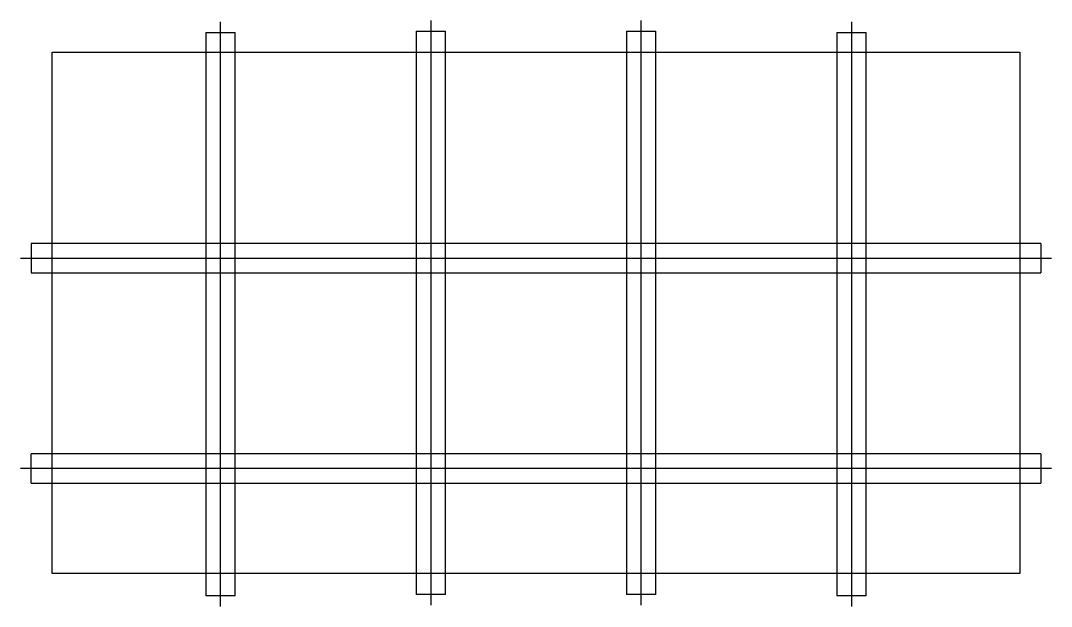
# Model space of a CAD drawing. Header units: millimetres. Extents: x -15 to 475, y -16 to 263.
import ezdxf

# ---------------------------------------------------------------- set-up
doc = ezdxf.new("R2010")
doc.units = ezdxf.units.MM

msp = doc.modelspace()

# ---------------------------------------------------------------- linework, layer by layer
for p, q in [((80, -15.625), (80, 262.375)), ((180, 263), (180, -15)), ((280, -15), (280, 263)), ((380, 262.375), (380, -15.625)), ((73, 257.375), (87, 257.375)), ((173, 258), (187, 258)), ((273, 258), (287, 258)), ((373, 257.375), (387, 257.375)), ((-10, 157), (-10, 143)), ((470, 157), (470, 143)), ((-15, 150), (475, 150)), ((-10, 43), (-10, 57)), ((470, 57), (470, 43)), ((475, 50), (-15, 50)), ((87, -10.625), (73, -10.625)), ((187, -10), (173, -10)), ((287, -10), (273, -10)), ((387, -10.625), (373, -10.625))]:
    msp.add_line(p, q)
for points in [[(73, 257.375), (73, -10.625)], [(87, -10.625), (87, 257.375)], [(173, 258), (173, -10)], [(187, -10), (187, 258)], [(273, 258), (273, -10)], [(287, -10), (287, 258)], [(373, 257.375), (373, -10.625)], [(387, -10.625), (387, 257.375)], [(470, 157), (-10, 157)], [(-10, 143), (470, 143)], [(470, 57), (-10, 57)], [(-10, 43), (470, 43)]]:
    msp.add_lwpolyline(points)
msp.add_lwpolyline([(0, 0), (0, 248), (460, 248), (460, 0)], close=True)

doc.saveas('drawing.dxf')
